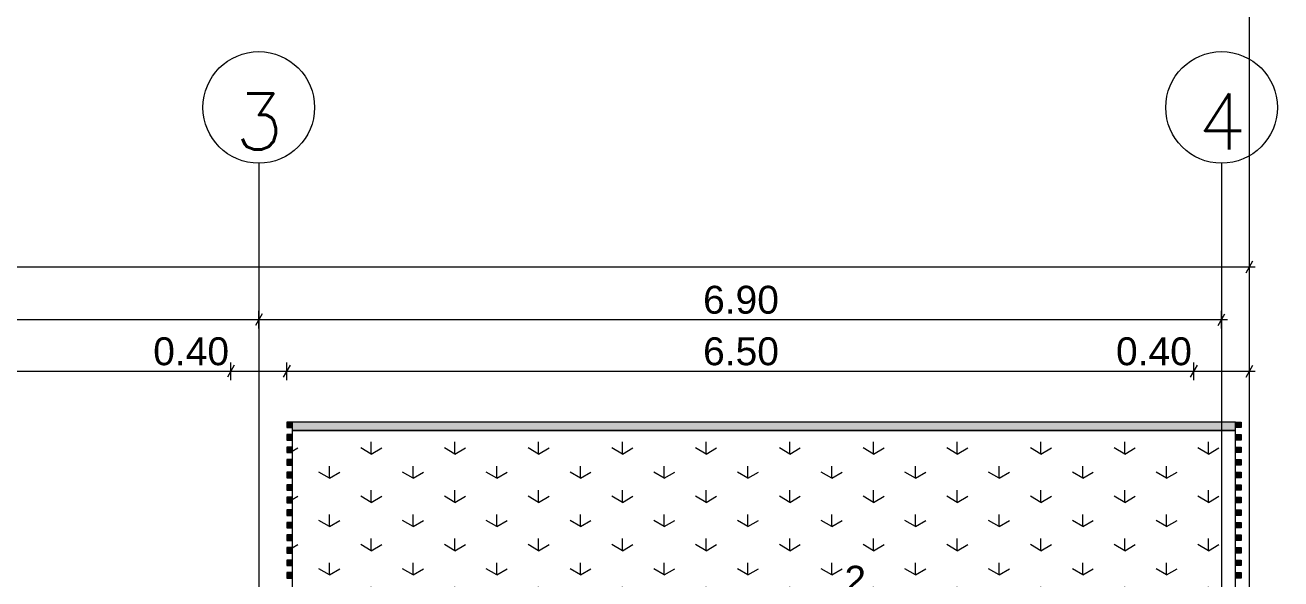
# Model space of a CAD drawing. Header units: millimetres. Extents: x 476571643 to 477489869, y 4620928210 to 4621294454.
# Drawn here: x 477229047 to 477238047, y 4621045068 to 4621049038 of the extents above; entities that cross this region are included whole.
import ezdxf

# ---------------------------------------------------------------- set-up
doc = ezdxf.new("R2010")
doc.units = ezdxf.units.MM
doc.header["$MEASUREMENT"] = 0
for name, color, linetype, lineweight in [('0_Pen_No__42_Pen_No__250_Pen_No__5', 5, 'Continuous', 0), ('2D Drafting - General_Pen_No__250_Pen_No__7_Pen_No__7', 7, 'Continuous', 0), ('Annotation - Text_Pen_No__7_Pen_No__5', 5, 'Continuous', 0), ('New_0_Pen_No__250_Pen_No__255', 255, 'Continuous', 0), ('New_0_Pen_No__250_Pen_No__7', 7, 'Continuous', 0), ('New_2D Drafting - General_Pen_No__250_Pen_No__7_Pen_No__112', 112, 'Continuous', 0), ('New_2D Drafting - General_Pen_No__250_Pen_No__7_Pen_No__4', 7, 'Continuous', 0), ('zoma_Pen_No__1', 1, 'Continuous', 0), ('zoma_Pen_No__142', 142, 'Continuous', 0), ('zoma_Pen_No__5_Pen_No__5', 5, 'Continuous', 0)]:
    doc.layers.add(name, color=color, linetype=linetype, lineweight=lineweight)
doc.layers.add('zoma', color=7, linetype='Continuous')
doc.styles.add('GENERATED_STYLE_1', font='arial.ttf')
doc.styles.add('GENERATED_STYLE_2', font='arial.ttf')
doc.dimstyles.new('GENERATED_STYLE__13', dxfattribs={"dimtxt": 500, "dimasz": 228, "dimexe": 0.18, "dimexo": 3, "dimgap": 0.09, "dimtad": 1, "dimlfac": 0.001, "dimzin": 0, "dimdsep": 46, "dimtxsty": 'GENERATED_STYLE_2', "dimblk": 'ARROWHEAD_2', "dimblk1": 'ARROWHEAD_2', "dimblk2": 'ARROWHEAD_2', "dimcen": 0.09, "dimclrd": 1, "dimclre": 1, "dimclrt": 1, "dimadec": 0, "dimazin": 0, "dimtfac": 1, "dimtdec": 4, "dimtmove": 0, "dimatfit": 3, "dimfxl": 1, "dimtolj": 1, "dimtzin": 0, "dimarcsym": 0})
doc.dimstyles.new('GENERATED_STYLE__3', dxfattribs={"dimtxt": 200, "dimasz": 64.421331, "dimexe": 0.18, "dimexo": 3, "dimgap": 0.09, "dimtad": 1, "dimtih": 1, "dimtoh": 1, "dimlfac": 0.001, "dimzin": 0, "dimdsep": 46, "dimtxsty": 'GENERATED_STYLE_2', "dimblk": 'ARROWHEAD_2', "dimblk1": 'ARROWHEAD_2', "dimblk2": 'ARROWHEAD_2', "dimcen": 0.09, "dimclrd": 142, "dimclre": 142, "dimclrt": 142, "dimadec": 0, "dimazin": 0, "dimtfac": 1, "dimtdec": 4, "dimtmove": 0, "dimatfit": 3, "dimfxl": 1, "dimtolj": 1, "dimtzin": 0, "dimarcsym": 0})

# ---------------------------------------------------------------- blocks, each defined once
blk = doc.blocks.new('*D1234', base_point=(476844527.1, 4621385791))
at = {"layer": 'zoma_Pen_No__142', "color": 142, "linetype": 'Continuous', "lineweight": 0, "transparency": 16777216}
for p, q in [((477224046.3, 4621046599.2), (477223997.3, 4621046514.5)), ((477224021.8, 4621046493.3), (477224021.8, 4621046620.4)), ((477230546.3, 4621046599.2), (477230497.3, 4621046514.5)), ((477230521.8, 4621046493.3), (477230521.8, 4621046620.4)), ((477224021.8, 4621046556.8), (477230521.8, 4621046556.8))]:
    blk.add_line(p, q, dxfattribs=at)
at = {"layer": 'zoma_Pen_No__142', "color": 142, "lineweight": 0, "transparency": 16777216, "char_height": 200, "attachment_point": 7, "style": 'GENERATED_STYLE_2'}
for s, insert in [('\\A1;{\\pql;\\fArial CYR|b0|i0|c204|p34;6.50}', (477227005.8, 4621046596.8)), ('\\A1;{\\pql;\\fArial CYR|b0|i0|c204|p34;0.40}', (477229965.2, 4621046596.8))]:
    blk.add_mtext(s, dxfattribs=dict(at, insert=insert))
blk = doc.blocks.new('ARROWHEAD_2')
at = {"color": 0, "linetype": 'Continuous', "lineweight": 0}
for p, q in [((-0.378, -0.655), (0.378, 0.655)), ((0, 0), (-1, 0))]:
    blk.add_line(p, q, dxfattribs=at)
blk = doc.blocks.new('*D1235', base_point=(476844527.1, 4621385791))
at = {"layer": 'zoma_Pen_No__142', "color": 142, "linetype": 'Continuous', "lineweight": 0, "transparency": 16777216}
for p, q in [((477230546.3, 4621046599.2), (477230497.3, 4621046514.5)), ((477230521.8, 4621046493.3), (477230521.8, 4621046620.4)), ((477230946.3, 4621046599.2), (477230897.3, 4621046514.5)), ((477230921.8, 4621046493.3), (477230921.8, 4621046620.4)), ((477230521.8, 4621046556.8), (477230921.8, 4621046556.8))]:
    blk.add_line(p, q, dxfattribs=at)
blk = doc.blocks.new('*D1236', base_point=(476844527.1, 4621385791))
at = {"layer": 'zoma_Pen_No__142', "color": 142, "linetype": 'Continuous', "lineweight": 0, "transparency": 16777216}
for p, q in [((477230946.3, 4621046599.2), (477230897.3, 4621046514.5)), ((477230921.8, 4621046493.3), (477230921.8, 4621046620.4)), ((477237446.3, 4621046599.2), (477237397.3, 4621046514.5)), ((477237421.8, 4621046493.3), (477237421.8, 4621046620.4)), ((477230921.8, 4621046556.8), (477237421.8, 4621046556.8))]:
    blk.add_line(p, q, dxfattribs=at)
at = {"layer": 'zoma_Pen_No__142', "color": 142, "lineweight": 0, "transparency": 16777216, "char_height": 200, "attachment_point": 7, "style": 'GENERATED_STYLE_2'}
for s, insert in [('\\A1;{\\pql;\\fArial CYR|b0|i0|c204|p34;6.50}', (477233905.8, 4621046596.8)), ('\\A1;{\\pql;\\fArial CYR|b0|i0|c204|p34;0.40}', (477236865.2, 4621046596.8))]:
    blk.add_mtext(s, dxfattribs=dict(at, insert=insert))
blk = doc.blocks.new('*D1237', base_point=(476844527.1, 4621385791))
at = {"layer": 'zoma_Pen_No__142', "color": 142, "linetype": 'Continuous', "lineweight": 0, "transparency": 16777216}
for p, q in [((477237446.3, 4621046599.2), (477237397.3, 4621046514.5)), ((477237421.8, 4621046493.3), (477237421.8, 4621046620.4)), ((477237797.3, 4621046514.5), (477237846.3, 4621046599.2)), ((477237821.8, 4621046493.3), (477237821.8, 4621046620.4)), ((477237421.8, 4621046556.8), (477237821.8, 4621046556.8)), ((477237821.8, 4621046556.8), (477237863.3, 4621046556.8))]:
    blk.add_line(p, q, dxfattribs=at)
blk = doc.blocks.new('*D1239', base_point=(476844527.1, 4621385791))
at = {"layer": 'zoma_Pen_No__142', "color": 142, "linetype": 'Continuous', "lineweight": 0, "transparency": 16777216}
for p, q in [((477223846.3, 4621046968.8), (477223797.3, 4621046884.1)), ((477223821.8, 4621046862.9), (477223821.8, 4621046990)), ((477223821.8, 4621046926.5), (477230721.8, 4621046926.5)), ((477230746.3, 4621046968.8), (477230697.3, 4621046884.1)), ((477230721.8, 4621046862.9), (477230721.8, 4621046990))]:
    blk.add_line(p, q, dxfattribs=at)
at = {"layer": 'zoma_Pen_No__142', "color": 142, "lineweight": 0, "transparency": 16777216, "insert": (477227005.8, 4621046966.5), "char_height": 200, "attachment_point": 7, "style": 'GENERATED_STYLE_2'}
blk.add_mtext('\\A1;{\\pql;\\fArial CYR|b0|i0|c204|p34;6.90}', dxfattribs=at)
blk = doc.blocks.new('*D1240', base_point=(476844527.1, 4621385791))
at = {"layer": 'zoma_Pen_No__142', "color": 142, "linetype": 'Continuous', "lineweight": 0, "transparency": 16777216}
for p, q in [((477230746.3, 4621046968.8), (477230697.3, 4621046884.1)), ((477230721.8, 4621046862.9), (477230721.8, 4621046990)), ((477230721.8, 4621046926.5), (477237621.8, 4621046926.5)), ((477237597.3, 4621046884.1), (477237646.3, 4621046968.8)), ((477237621.8, 4621046862.9), (477237621.8, 4621046990)), ((477237621.8, 4621046926.5), (477237663.3, 4621046926.5))]:
    blk.add_line(p, q, dxfattribs=at)
at = {"layer": 'zoma_Pen_No__142', "color": 142, "lineweight": 0, "transparency": 16777216, "insert": (477233905.8, 4621046966.5), "char_height": 200, "attachment_point": 7, "style": 'GENERATED_STYLE_2'}
blk.add_mtext('\\A1;{\\pql;\\fArial CYR|b0|i0|c204|p34;6.90}', dxfattribs=at)
blk = doc.blocks.new('*D1241', base_point=(476844527.1, 4621385791))
at = {"layer": 'zoma_Pen_No__142', "color": 142, "linetype": 'Continuous', "lineweight": 0, "transparency": 16777216}
for p, q in [((477216680.4, 4621047304.8), (477216721.8, 4621047304.8)), ((477216746.3, 4621047347.2), (477216697.3, 4621047262.4)), ((477216721.8, 4621047241.2), (477216721.8, 4621047368.3)), ((477216721.8, 4621047304.8), (477237821.8, 4621047304.8)), ((477237797.3, 4621047262.4), (477237846.3, 4621047347.2)), ((477237821.8, 4621047241.2), (477237821.8, 4621047368.3)), ((477237821.8, 4621047304.8), (477237863.3, 4621047304.8))]:
    blk.add_line(p, q, dxfattribs=at)
at = {"layer": 'zoma_Pen_No__142', "color": 142, "lineweight": 0, "transparency": 16777216, "insert": (477226929.9, 4621047344.8), "char_height": 200, "attachment_point": 7, "style": 'GENERATED_STYLE_2'}
blk.add_mtext('\\A1;{\\pql;\\fArial CYR|b0|i0|c204|p34;21.10}', dxfattribs=at)
blk = doc.blocks.new('*D1270', base_point=(476844527.1, 4621385791))
at = {"layer": 'zoma_Pen_No__1', "color": 1, "linetype": 'Continuous', "lineweight": 0, "transparency": 16777216}
for p, q in [((477237821.8, 4621056323.7), (477237821.8, 4621056470.4)), ((477237971.8, 4621056237.1), (477237671.8, 4621056410.3)), ((477238046.8, 4621056323.7), (477237596.8, 4621056323.7)), ((477237821.8, 4621043532.5), (477237821.8, 4621056323.7)), ((477237671.8, 4621043619.1), (477237971.8, 4621043445.9)), ((477238046.8, 4621043532.5), (477237596.8, 4621043532.5)), ((477237821.8, 4621043385.8), (477237821.8, 4621043532.5))]:
    blk.add_line(p, q, dxfattribs=at)
at = {"layer": 'zoma_Pen_No__1', "color": 1, "lineweight": 0, "transparency": 16777216, "insert": (477237721.8, 4621049073.3), "char_height": 500, "attachment_point": 7, "rotation": 90, "style": 'GENERATED_STYLE_2'}
blk.add_mtext('\\A1;{\\pql;\\fArial CYR|b0|i0|c204|p34;12.79}', dxfattribs=at)

msp = doc.modelspace()

# ---------------------------------------------------------------- hatches: boundary and pattern name
at = {"layer": 'New_0_Pen_No__250_Pen_No__255', "linetype": 'Continuous', "lineweight": 0}
for points in [[(477230962.113, 4621046192.196), (477230921.818, 4621046192.196), (477230921.818, 4621046152.543), (477230962.113, 4621046152.543)], [(477237721.818, 4621046192.196), (477230962.113, 4621046192.196), (477230962.113, 4621046132.543), (477237721.818, 4621046132.543)], [(477237721.818, 4621046192.196), (477237762.113, 4621046192.196), (477237762.113, 4621046152.543), (477237721.818, 4621046152.543)], [(477230962.113, 4621046102.838), (477230921.818, 4621046102.838), (477230921.818, 4621046063.185), (477230962.113, 4621046063.185)], [(477237721.818, 4621046102.838), (477237762.113, 4621046102.838), (477237762.113, 4621046063.185), (477237721.818, 4621046063.185)], [(477230962.113, 4621046012.838), (477230921.818, 4621046012.838), (477230921.818, 4621045973.185), (477230962.113, 4621045973.185)], [(477237721.818, 4621046012.838), (477237762.113, 4621046012.838), (477237762.113, 4621045973.185), (477237721.818, 4621045973.185)], [(477230962.113, 4621045922.838), (477230921.818, 4621045922.838), (477230921.818, 4621045883.185), (477230962.113, 4621045883.185)], [(477237721.818, 4621045922.838), (477237762.113, 4621045922.838), (477237762.113, 4621045883.185), (477237721.818, 4621045883.185)], [(477230962.113, 4621045832.838), (477230921.818, 4621045832.838), (477230921.818, 4621045793.185), (477230962.113, 4621045793.185)], [(477237721.818, 4621045832.838), (477237762.113, 4621045832.838), (477237762.113, 4621045793.185), (477237721.818, 4621045793.185)], [(477230962.113, 4621045742.838), (477230921.818, 4621045742.838), (477230921.818, 4621045703.185), (477230962.113, 4621045703.185)], [(477237721.818, 4621045742.838), (477237762.113, 4621045742.838), (477237762.113, 4621045703.185), (477237721.818, 4621045703.185)], [(477230962.113, 4621045652.838), (477230921.818, 4621045652.838), (477230921.818, 4621045613.185), (477230962.113, 4621045613.185)], [(477237721.818, 4621045652.838), (477237762.113, 4621045652.838), (477237762.113, 4621045613.185), (477237721.818, 4621045613.185)], [(477230962.113, 4621045562.838), (477230921.818, 4621045562.838), (477230921.818, 4621045523.185), (477230962.113, 4621045523.185)], [(477237721.818, 4621045562.838), (477237762.113, 4621045562.838), (477237762.113, 4621045523.185), (477237721.818, 4621045523.185)], [(477230962.113, 4621045472.838), (477230921.818, 4621045472.838), (477230921.818, 4621045433.185), (477230962.113, 4621045433.185)], [(477237721.818, 4621045472.838), (477237762.113, 4621045472.838), (477237762.113, 4621045433.185), (477237721.818, 4621045433.185)], [(477230962.113, 4621045382.838), (477230921.818, 4621045382.838), (477230921.818, 4621045343.185), (477230962.113, 4621045343.185)], [(477237721.818, 4621045382.838), (477237762.113, 4621045382.838), (477237762.113, 4621045343.185), (477237721.818, 4621045343.185)], [(477230962.113, 4621045292.838), (477230921.818, 4621045292.838), (477230921.818, 4621045253.185), (477230962.113, 4621045253.185)], [(477237721.818, 4621045292.838), (477237762.113, 4621045292.838), (477237762.113, 4621045253.185), (477237721.818, 4621045253.185)], [(477230962.113, 4621045202.838), (477230921.818, 4621045202.838), (477230921.818, 4621045163.185), (477230962.113, 4621045163.185)], [(477237721.818, 4621045202.838), (477237762.113, 4621045202.838), (477237762.113, 4621045163.185), (477237721.818, 4621045163.185)], [(477230962.113, 4621045112.838), (477230921.818, 4621045112.838), (477230921.818, 4621045073.185), (477230962.113, 4621045073.185)], [(477237721.818, 4621045112.838), (477237762.113, 4621045112.838), (477237762.113, 4621045073.185), (477237721.818, 4621045073.185)]]:
    msp.add_hatch(color=255, dxfattribs=at).paths.add_polyline_path(points)
at = {"layer": 'New_2D Drafting - General_Pen_No__250_Pen_No__7_Pen_No__112', "linetype": 'Continuous', "lineweight": 0}
h = msp.add_hatch(dxfattribs=at)
h.set_pattern_fill('GRASS', color=112, style=0, pattern_type=2)
h.set_pattern_definition([(90, (476844527.15, 4621385791.04), (-600, 0), [86.60254, -259.80762]), (90, (476844827.15, 4621385964.25), (-600, 0), [86.60254, -259.80762]), (30, (476844527.15, 4621385791.04), (-300, 519.61524), [86.60254, -259.80762]), (30, (476844527.15, 4621386137.45), (-300, 519.61524), [86.60254, -259.80762]), (150, (476844527.15, 4621385791.04), (300, 519.61524), [86.60254, -259.80762]), (150, (476844527.15, 4621386137.45), (300, 519.61524), [86.60254, -259.80762])])
h.paths.add_polyline_path([(477230962.113, 4621043532.543), (477237721.818, 4621043532.543), (477237721.818, 4621046132.543), (477230962.113, 4621046132.543)])

# ---------------------------------------------------------------- linework, layer by layer
at = {"layer": '0_Pen_No__42_Pen_No__250_Pen_No__5', "color": 5, "linetype": 'Continuous', "lineweight": 0}
for centre in [(477230721.818, 4621048447.708), (477230721.818, 4621048447.708), (477237621.818, 4621048447.708), (477237621.818, 4621048447.708)]:
    msp.add_circle(centre, 400, dxfattribs=at)
at = {"layer": 'New_0_Pen_No__250_Pen_No__7', "color": 7, "linetype": 'Continuous', "lineweight": 0, "flags": 128}
for points in [[(477230962.113, 4621046192.196), (477230921.818, 4621046192.196), (477230921.818, 4621046152.543), (477230962.113, 4621046152.543)], [(477237721.818, 4621046192.196), (477230962.113, 4621046192.196), (477230962.113, 4621046132.543), (477237721.818, 4621046132.543)], [(477237721.818, 4621046192.196), (477237762.113, 4621046192.196), (477237762.113, 4621046152.543), (477237721.818, 4621046152.543)], [(477230962.113, 4621046102.838), (477230921.818, 4621046102.838), (477230921.818, 4621046063.185), (477230962.113, 4621046063.185)], [(477237721.818, 4621046102.838), (477237762.113, 4621046102.838), (477237762.113, 4621046063.185), (477237721.818, 4621046063.185)], [(477230962.113, 4621046012.838), (477230921.818, 4621046012.838), (477230921.818, 4621045973.185), (477230962.113, 4621045973.185)], [(477237721.818, 4621046012.838), (477237762.113, 4621046012.838), (477237762.113, 4621045973.185), (477237721.818, 4621045973.185)], [(477230962.113, 4621045922.838), (477230921.818, 4621045922.838), (477230921.818, 4621045883.185), (477230962.113, 4621045883.185)], [(477237721.818, 4621045922.838), (477237762.113, 4621045922.838), (477237762.113, 4621045883.185), (477237721.818, 4621045883.185)], [(477230962.113, 4621045832.838), (477230921.818, 4621045832.838), (477230921.818, 4621045793.185), (477230962.113, 4621045793.185)], [(477237721.818, 4621045832.838), (477237762.113, 4621045832.838), (477237762.113, 4621045793.185), (477237721.818, 4621045793.185)], [(477230962.113, 4621045742.838), (477230921.818, 4621045742.838), (477230921.818, 4621045703.185), (477230962.113, 4621045703.185)], [(477237721.818, 4621045742.838), (477237762.113, 4621045742.838), (477237762.113, 4621045703.185), (477237721.818, 4621045703.185)], [(477230962.113, 4621045652.838), (477230921.818, 4621045652.838), (477230921.818, 4621045613.185), (477230962.113, 4621045613.185)], [(477237721.818, 4621045652.838), (477237762.113, 4621045652.838), (477237762.113, 4621045613.185), (477237721.818, 4621045613.185)], [(477230962.113, 4621045562.838), (477230921.818, 4621045562.838), (477230921.818, 4621045523.185), (477230962.113, 4621045523.185)], [(477237721.818, 4621045562.838), (477237762.113, 4621045562.838), (477237762.113, 4621045523.185), (477237721.818, 4621045523.185)], [(477230962.113, 4621045472.838), (477230921.818, 4621045472.838), (477230921.818, 4621045433.185), (477230962.113, 4621045433.185)], [(477237721.818, 4621045472.838), (477237762.113, 4621045472.838), (477237762.113, 4621045433.185), (477237721.818, 4621045433.185)], [(477230962.113, 4621045382.838), (477230921.818, 4621045382.838), (477230921.818, 4621045343.185), (477230962.113, 4621045343.185)], [(477237721.818, 4621045382.838), (477237762.113, 4621045382.838), (477237762.113, 4621045343.185), (477237721.818, 4621045343.185)], [(477230962.113, 4621045292.838), (477230921.818, 4621045292.838), (477230921.818, 4621045253.185), (477230962.113, 4621045253.185)], [(477237721.818, 4621045292.838), (477237762.113, 4621045292.838), (477237762.113, 4621045253.185), (477237721.818, 4621045253.185)], [(477230962.113, 4621045202.838), (477230921.818, 4621045202.838), (477230921.818, 4621045163.185), (477230962.113, 4621045163.185)], [(477237721.818, 4621045202.838), (477237762.113, 4621045202.838), (477237762.113, 4621045163.185), (477237721.818, 4621045163.185)], [(477230962.113, 4621045112.838), (477230921.818, 4621045112.838), (477230921.818, 4621045073.185), (477230962.113, 4621045073.185)], [(477237721.818, 4621045112.838), (477237762.113, 4621045112.838), (477237762.113, 4621045073.185), (477237721.818, 4621045073.185)]]:
    msp.add_lwpolyline(points, close=True, dxfattribs=at)
at = {"layer": 'New_2D Drafting - General_Pen_No__250_Pen_No__7_Pen_No__4', "color": 7, "linetype": 'Continuous', "lineweight": 0, "flags": 128}
msp.add_lwpolyline([(477230962.113, 4621043532.543), (477237721.818, 4621043532.543), (477237721.818, 4621046132.543), (477230962.113, 4621046132.543)], close=True, dxfattribs=at)
at = {"layer": 'zoma_Pen_No__5_Pen_No__5', "color": 5, "linetype": 'Continuous', "lineweight": 0}
for p, q in [((477230721.818, 4621048047.708), (477230721.818, 4621023336.902)), ((477237621.818, 4621048047.708), (477237621.818, 4621023336.902))]:
    msp.add_line(p, q, dxfattribs=at)

# ---------------------------------------------------------------- texts
at = {"layer": '2D Drafting - General_Pen_No__250_Pen_No__7_Pen_No__7', "color": 7, "lineweight": 0, "insert": (477233638.721, 4621044682.543), "char_height": 300, "attachment_point": 7, "style": 'GENERATED_STYLE_1'}
msp.add_mtext('{\\fArial|b0|i0|c0|p34;17.6 m{\\H0.66x;\\S2^  ;}}', dxfattribs=at)
at = {"layer": 'Annotation - Text_Pen_No__7_Pen_No__5', "color": 5, "linetype": 'Continuous', "lineweight": 0, "char_height": 400, "attachment_point": 2}
for s, insert in [('\\A1;{\\pqc;\\Ftxt.shx;3}', (477230723.975, 4621048546.745)), ('\\A1;{\\pqc;\\Ftxt.shx;4}', (477237623.975, 4621048546.745))]:
    msp.add_mtext(s, dxfattribs=dict(at, insert=insert))

# ---------------------------------------------------------------- dimensions: what is measured, and where the dimension line sits
at = {"layer": 'zoma', "color": 1, "linetype": 'Continuous', "lineweight": 0}
dim = msp.add_linear_dim(base=(477237821.818, 4621056323.702), p1=(477237821.818, 4621043532.543), p2=(477237821.772, 4621056323.702), angle=90, dimstyle='GENERATED_STYLE__13', dxfattribs=at)
dim.commit()
dim.dimension.update_dxf_attribs({"geometry": '*D1270', "text_midpoint": (477237471.818, 4621049913.267), "dimtype": 160, "text_rotation": 90})
at = {"layer": 'zoma', "color": 142, "linetype": 'Continuous', "lineweight": 0}
for base, p1, p2, picture, middle in [((477230721.818, 4621046926.453), (477223821.818, 4621047651.685), (477230721.818, 4621047585.883), '*D1239', (477227265.525, 4621047066.453)), ((477237821.818, 4621047304.771), (477216721.818, 4621043532.54), (477237821.818, 4621043532.54), '*D1241', (477227265.876, 4621047444.771)), ((477237621.818, 4621046926.453), (477230721.818, 4621047585.883), (477237621.818, 4621047344.612), '*D1240', (477234165.525, 4621047066.453)), ((477230521.818, 4621046556.844), (477224021.818, 4621043132.543), (477230521.818, 4621043179.593), '*D1234', (477227265.525, 4621046696.844)), ((477237421.818, 4621046556.844), (477230921.818, 4621043132.543), (477237421.818, 4621043292.766), '*D1236', (477234165.525, 4621046696.844)), ((477230921.818, 4621046556.844), (477230521.818, 4621043179.593), (477230921.818, 4621043132.543), '*D1235', (477230224.97, 4621046696.844)), ((477237821.818, 4621046556.844), (477237421.818, 4621043292.766), (477237821.818, 4621043332.543), '*D1237', (477237124.97, 4621046696.844))]:
    dim = msp.add_linear_dim(base=base, p1=p1, p2=p2, dimstyle='GENERATED_STYLE__3', dxfattribs=at)
    dim.commit()
    dim.dimension.update_dxf_attribs({"geometry": picture, "text_midpoint": middle, "dimtype": 160})

doc.saveas('drawing.dxf')
